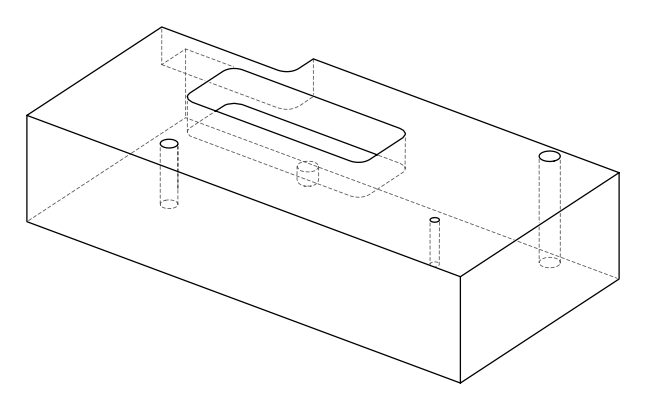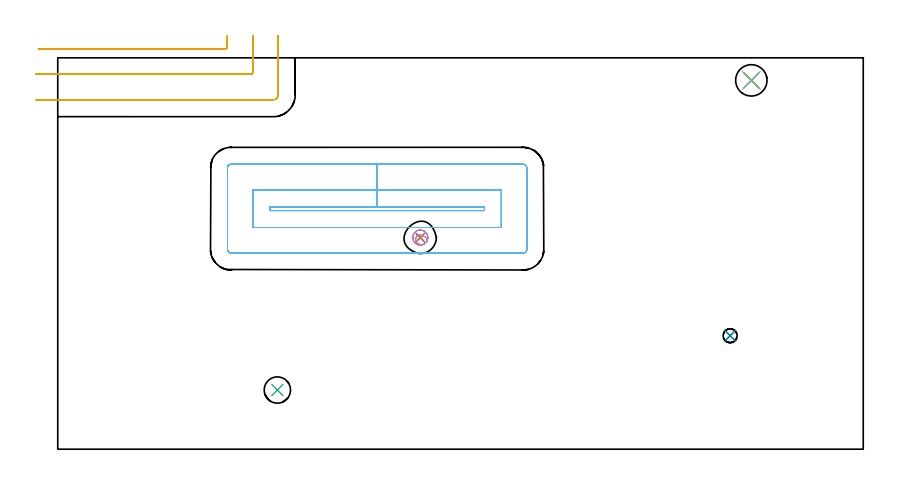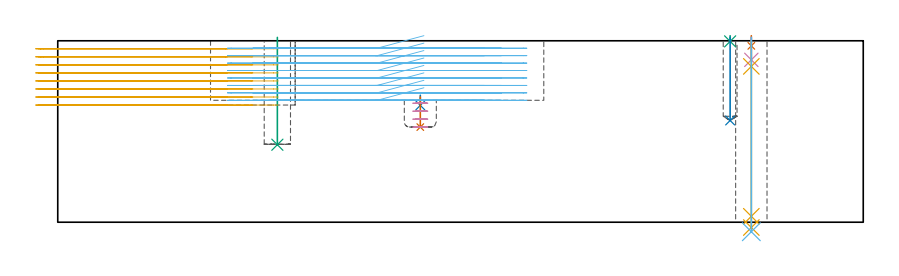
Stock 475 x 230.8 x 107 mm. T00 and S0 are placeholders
(PLAN: 12 operations, 8 tool changes, 28.6 min)
(1 SPOT_DRILL | STEP1HOLE | NXT0321_9005460120000 | 0.05 min | 182 mm3)
(2 SPOT_DRILL_1 | STEP1POCKET | NXT0321_9005460120000 | 0.06 min | 4135 mm3)
(3 SPOT_DRILL_2 | STEP1POCKET_1 | NXT0321_9005460120000 | 0.03 min | 0 mm3)
(4 DRILL_BLIND_HOLE_INTO_CENTER | STEP1HOLE | NXT0301_046 | 0.05 min | 358 mm3)
(5 GUN_DRILL_THROUGH_HOLE | STEP1HOLE | UGT0307_003 | 0.53 min | 3674 mm3)
(6 SPADE_DRILL_TO_ENLARGE_THROUGH_HOLE | STEP1HOLE | UGT0306_009 | 0.46 min | 24486 mm3)
(7 DRILL_BLIND_HOLE_INTO_CENTER_1 | STEP1POCKET | NXT0301_128 | 0.08 min | 1475 mm3)
(8 DRILL_BLIND_HOLE_INTO_CENTER_2 | STEP1POCKET_1 | UGT0301_199 | 0.2 min | 2372 mm3)
(9 INDEXABLE_INSERT_DRILL_BLIND_HOLE_FROM_SOLID | STEP1POCKET_2 | NXT0302_002 | 0.25 min | 11499 mm3)
(10 MILL_ROUGH_BLIND_HOLE_CONTOUR | STEP1POCKET | UGT0201_089 | Spiral | 0.84 min | 6023 mm3)
(11 MILL_CORNER_NOTCH_RECTANGULAR | CORNER_NOTCH_RECTANGULAR | UGT0201_094 | Follow Part, ap 5, ae 75% | 7.91 min | 182817 mm3)
(12 MILL_RECTANGULAR_POCKET | POCKET_RECTANGULAR_STRAIGHT | UGT0201_094 | Follow Part, ap 5, ae 75% | 18.15 min | 487028 mm3)
(TOOL NXT0321_9005460120000 | NC Spot Drill, 142deg, 12mm, Carbide, Uncoated | D12 PA142 FL30 Z2)
(TOOL NXT0301_046 | Carbide Drill 7.5mm [860.1-0750-038A1-MM 2214] | D7.5 PA140 FL53 Z2)
(TOOL UGT0307_003 | Gun Drill 7 mm | D7 PA130 FL24 Z1)
(TOOL UGT0306_009 | Spade Drill 18.5mm | D18.5 PA132 FL10 Z2)
(TOOL NXT0301_128 | Carbide Drill 12mm [861.1-1200-036A1-GP GC34] | D12 PA150 FL37.4 Z2)
(TOOL UGT0301_199 | Twist Drill 8.2 mm | D8.2 PA118 FL72 Z2)
(TOOL NXT0302_002 | Index. Insert Drill 15.5mm [880-D1550L20-05] | D15.5 PA176 FL78 Z2)
(TOOL UGT0201_089 | End mill 10 mm | D10 R3 FL22 Z4)
(TOOL UGT0201_094 | End mill 20 mm | D20 FL38 Z4)
(OP 1 SPOT_DRILL)
G17 G21 G94 G90
T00 M6
G54
G17 G0 G90 X409. Y217.5 S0 M3
G43 Z117. H0
G94 G81 G98 Z104. F250. R110.
G80
M5
M2
(OP 2 SPOT_DRILL_1)
G17 G21 G94 G90
T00 M6
G54
G17 G0 G90 X213.8 Y124.8 S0 M3
G43 Z117. H0
G94 G81 G98 Z68.9 F250. R74.9
G80
M5
M2
(OP 3 SPOT_DRILL_2)
G17 G21 G94 G90
T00 M6
G54
G17 G0 G90 X396.5 Y66.9 S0 M3
G43 Z117. H0
G94 G81 G98 Z106.647 F250. R110.
G80
M5
M2
(OP 4 DRILL_BLIND_HOLE_INTO_CENTER)
G17 G21 G94 G90
T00 M6
G54
G17 G0 G90 X409. Y217.5 S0 M3
G43 Z117. H1
G94 G81 G98 Z95.75 F250. R109.
G80
M5
M2
(OP 5 GUN_DRILL_THROUGH_HOLE)
G17 G21 G94 G90
T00 M6
G54
G17 G0 G90 X409. Y217.5 M8
G43 Z117. H0
Z106.841
S716 M3
G94 G1 Z91.892 F125. M26
G4 X.084
Z3.5 F250.
G4 X.084
Z-3.132 F125.
G4 X.084
M5
M9
G0 Z106.841
Z117.
M2
(OP 6 SPADE_DRILL_TO_ENLARGE_THROUGH_HOLE)
G17 G21 G94 G90
T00 M6
G54
G17 G0 G90 X409. Y217.5 S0 M3
G43 Z117. H0
G94 G73 G98 Z-5.618 F250. Q16.088 R109.
G80
M5
M2
(OP 7 DRILL_BLIND_HOLE_INTO_CENTER_1)
G17 G21 G94 G90
T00 M6
G54
G17 G0 G90 X213.8 Y124.8 S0 M3
G43 Z117. H1
G94 G81 G98 Z56.1 F250. R73.9
G80
M5
M2
(OP 8 DRILL_BLIND_HOLE_INTO_CENTER_2)
G17 G21 G94 G90
T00 M6
G54
G17 G0 G90 X396.5 Y66.9 S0 M3
G43 Z117. H0
G94 G81 G98 Z60. F250. R109.
G80
M5
M2
(OP 9 INDEXABLE_INSERT_DRILL_BLIND_HOLE_FROM_SOLID)
G17 G21 G94 G90
T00 M6
G54
G17 G0 G90 X129.5 Y34.9 S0 M3
G43 Z117. H1
G94 G81 G98 Z45.7 F250. R109.
G80
M5
M2
(OP 10 MILL_ROUGH_BLIND_HOLE_CONTOUR)
G17 G21 G94 G90
T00 M6
G54
G17 G0 G90 X213.8 Y124.8 S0 M3
G43 Z117. H0
Z70.2
G94 G3 X214.044 Y126.196 R0.719 F250.
X211.707 Y125.554 R2.104
X212.373 Y121.222 R2.939
X217.229 Y121.963 R3.691
X216.637 Y128.229 R4.45
X217.229 Y121.963 R-4.45
X216.933 Y125.096 R2.225
X213.8 Y124.8 R2.225
G0 Z117.
Z65.5
G3 X214.044 Y126.196 R0.719
X211.707 Y125.554 R2.104
X212.373 Y121.222 R2.939
X217.229 Y121.963 R3.691
X216.637 Y128.229 R4.45
X217.229 Y121.963 R-4.45
X216.933 Y125.096 R2.225
X213.8 Y124.8 R2.225
G0 Z117.
Z60.8
G3 X214.044 Y126.196 R0.719
X211.707 Y125.554 R2.104
X212.373 Y121.222 R2.939
X217.229 Y121.963 R3.691
X216.637 Y128.229 R4.45
X217.229 Y121.963 R-4.45
X216.933 Y125.096 R2.225
X213.8 Y124.8 R2.225
G0 Z117.
Z56.1
G3 X214.044 Y126.196 R0.719
X211.707 Y125.554 R2.104
X212.373 Y121.222 R2.939
X217.229 Y121.963 R3.691
X216.637 Y128.229 R4.45
X217.229 Y121.963 R-4.45
X216.933 Y125.096 R2.225
X213.8 Y124.8 R2.225
G0 Z117.
M5
M2
(OP 11 MILL_CORNER_NOTCH_RECTANGULAR)
G17 G21 G94 G90
T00 M6
G54
G17 G0 G90 X-11.48 Y236.1 S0 M3
G43 Z117. H0
Z102.262
G94 G1 X-8.48 F250.
X99.005 F500.
G3 X100. Y237.094 R1.
G1 Y240.8
Y243.8 F250.
G0 Z117.
X-13. Y221.1
Z102.262
G1 X-10.
X114.005 F500.
G3 X115. Y222.095 R1.
G1 Y240.8
Y243.8 F250.
G0 Z117.
X-13. Y206.1
Z102.262
G1 X-10.
X127.2 F500.
G3 X130. Y208.9 R2.8
G1 Y240.8
Y243.8 F250.
G0 Z117.
X-11.48 Y236.1
Z97.525
G1 X-8.48
X99.005 F500.
G3 X100. Y237.095 R1.
G1 Y240.8
Y243.8 F250.
G0 Z117.
X-13. Y221.1
Z97.525
G1 X-10.
X114.005 F500.
G3 X115. Y222.095 R1.
G1 Y240.8
Y243.8 F250.
G0 Z117.
X-13. Y206.1
Z97.525
G1 X-10.
X127.2 F500.
G3 X130. Y208.9 R2.8
G1 Y240.8
Y243.8 F250.
G0 Z117.
X-11.48 Y236.1
Z92.787
G1 X-8.48
X99.005 F500.
G3 X100. Y237.095 R1.
G1 Y240.8
Y243.8 F250.
G0 Z117.
X-13. Y221.1
Z92.787
G1 X-10.
X114.005 F500.
G3 X115. Y222.095 R1.
G1 Y240.8
Y243.8 F250.
G0 Z117.
X-13. Y206.1
Z92.787
G1 X-10.
X127.2 F500.
G3 X130. Y208.9 R2.8
G1 Y240.8
Y243.8 F250.
G0 Z117.
X-11.48 Y236.1
Z88.05
G1 X-8.48
X99.005 F500.
G3 X100. Y237.095 R1.
G1 Y240.8
Y243.8 F250.
G0 Z117.
X-13. Y221.1
Z88.05
G1 X-10.
X114.005 F500.
G3 X115. Y222.095 R1.
G1 Y240.8
Y243.8 F250.
G0 Z117.
X-13. Y206.1
Z88.05
G1 X-10.
X127.2 F500.
G3 X130. Y208.9 R2.8
G1 Y240.8
Y243.8 F250.
G0 Z117.
X-11.48 Y236.1
Z83.312
G1 X-8.48
X99.005 F500.
G3 X100. Y237.095 R1.
G1 Y240.8
Y243.8 F250.
G0 Z117.
X-13. Y221.1
Z83.312
G1 X-10.
X114.005 F500.
G3 X115. Y222.095 R1.
G1 Y240.8
Y243.8 F250.
G0 Z117.
X-13. Y206.1
Z83.312
G1 X-10.
X127.2 F500.
G3 X130. Y208.9 R2.8
G1 Y240.8
Y243.8 F250.
G0 Z117.
X-11.48 Y236.1
Z78.575
G1 X-8.48
X99.005 F500.
G3 X100. Y237.095 R1.
G1 Y240.8
Y243.8 F250.
G0 Z117.
X-13. Y221.1
Z78.575
G1 X-10.
X114.005 F500.
G3 X115. Y222.095 R1.
G1 Y240.8
Y243.8 F250.
G0 Z117.
X-13. Y206.1
Z78.575
G1 X-10.
X127.2 F500.
G3 X130. Y208.9 R2.8
G1 Y240.8
Y243.8 F250.
G0 Z117.
X-11.48 Y236.1
Z73.837
G1 X-8.48
X99.005 F500.
G3 X100. Y237.095 R1.
G1 Y240.8
Y243.8 F250.
G0 Z117.
X-13. Y221.1
Z73.837
G1 X-10.
X114.005 F500.
G3 X115. Y222.095 R1.
G1 Y240.8
Y243.8 F250.
G0 Z117.
X-13. Y206.1
Z73.837
G1 X-10.
X127.2 F500.
G3 X130. Y208.9 R2.8
G1 Y240.8
Y243.8 F250.
G0 Z117.
X-11.48 Y236.1
Z69.1
G1 X-8.48
X99.005 F500.
G3 X100. Y237.095 R1.
G1 Y240.8
Y243.8 F250.
G0 Z117.
X-13. Y221.1
Z69.1
G1 X-10.
X114.005 F500.
G3 X115. Y222.095 R1.
G1 Y240.8
Y243.8 F250.
G0 Z117.
X-13. Y206.1
Z69.1
G1 X-10.
X127.2 F500.
G3 X130. Y208.9 R2.8
G1 Y240.8
Y243.8 F250.
G0 Z117.
M5
M2
(OP 12 MILL_RECTANGULAR_POCKET)
G17 G21 G94 G90
T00 M6
G54
G17 G0 G90 X215.92 Y143. S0 M3
G43 Z117. H0
Z110.
G94 G1 X188.35 Z102.612 F250.
X125.1 F500.
Y140.7
X251.6
Y143.
X188.35
Y153.
X115.1
Y130.7
X261.6
Y153.
X188.35
Y168.
X102.2
G3 X100.1 Y165.9 R2.1
G1 Y117.8
G3 X102.2 Y115.7 R2.1
G1 X274.5
G3 X276.6 Y117.8 R2.1
G1 Y165.9
G3 X274.5 Y168. R2.1
G1 X188.35
X187.35
G0 X215.92 Y143. Z105.612
G1 X188.35 Z98.225 F250.
X125.1 F500.
Y140.7
X251.6
Y143.
X188.35
Y153.
X115.1
Y130.7
X261.6
Y153.
X188.35
Y168.
X102.2
G3 X100.1 Y165.9 R2.1
G1 Y117.8
G3 X102.2 Y115.7 R2.1
G1 X274.5
G3 X276.6 Y117.8 R2.1
G1 Y165.9
G3 X274.5 Y168. R2.1
G1 X188.35
X187.35
G0 X215.92 Y143. Z101.225
G1 X188.35 Z93.837 F250.
X125.1 F500.
Y140.7
X251.6
Y143.
X188.35
Y153.
X115.1
Y130.7
X261.6
Y153.
X188.35
Y168.
X102.2
G3 X100.1 Y165.9 R2.1
G1 Y117.8
G3 X102.2 Y115.7 R2.1
G1 X274.5
G3 X276.6 Y117.8 R2.1
G1 Y165.9
G3 X274.5 Y168. R2.1
G1 X188.35
X187.35
G0 X215.92 Y143. Z96.837
G1 X188.35 Z89.45 F250.
X125.1 F500.
Y140.7
X251.6
Y143.
X188.35
Y153.
X115.1
Y130.7
X261.6
Y153.
X188.35
Y168.
X102.2
G3 X100.1 Y165.9 R2.1
G1 Y117.8
G3 X102.2 Y115.7 R2.1
G1 X274.5
G3 X276.6 Y117.8 R2.1
G1 Y165.9
G3 X274.5 Y168. R2.1
G1 X188.35
X187.35
G0 X215.92 Y143. Z92.45
G1 X188.35 Z85.062 F250.
X125.1 F500.
Y140.7
X251.6
Y143.
X188.35
Y153.
X115.1
Y130.7
X261.6
Y153.
X188.35
Y168.
X102.2
G3 X100.1 Y165.9 R2.1
G1 Y117.8
G3 X102.2 Y115.7 R2.1
G1 X274.5
G3 X276.6 Y117.8 R2.1
G1 Y165.9
G3 X274.5 Y168. R2.1
G1 X188.35
X187.35
G0 X215.92 Y143. Z88.062
G1 X188.35 Z80.675 F250.
X125.1 F500.
Y140.7
X251.6
Y143.
X188.35
Y153.
X115.1
Y130.7
X261.6
Y153.
X188.35
Y168.
X102.2
G3 X100.1 Y165.9 R2.1
G1 Y117.8
G3 X102.2 Y115.7 R2.1
G1 X274.5
G3 X276.6 Y117.8 R2.1
G1 Y165.9
G3 X274.5 Y168. R2.1
G1 X188.35
X187.35
G0 X215.92 Y143. Z83.675
G1 X188.35 Z76.287 F250.
X125.1 F500.
Y140.7
X251.6
Y143.
X188.35
Y153.
X115.1
Y130.7
X261.6
Y153.
X188.35
Y168.
X102.2
G3 X100.1 Y165.9 R2.1
G1 Y117.8
G3 X102.2 Y115.7 R2.1
G1 X274.5
G3 X276.6 Y117.8 R2.1
G1 Y165.9
G3 X274.5 Y168. R2.1
G1 X188.35
X187.35
G0 X215.92 Y143. Z79.287
G1 X188.35 Z71.9 F250.
X125.1 F500.
Y140.7
X251.6
Y143.
X188.35
Y153.
X115.1
Y130.7
X261.6
Y153.
X188.35
Y168.
X102.2
G3 X100.1 Y165.9 R2.1
G1 Y117.8
G3 X102.2 Y115.7 R2.1
G1 X274.5
G3 X276.6 Y117.8 R2.1
G1 Y165.9
G3 X274.5 Y168. R2.1
G1 X188.35
X187.35
G0 Z117.
M5
M2
